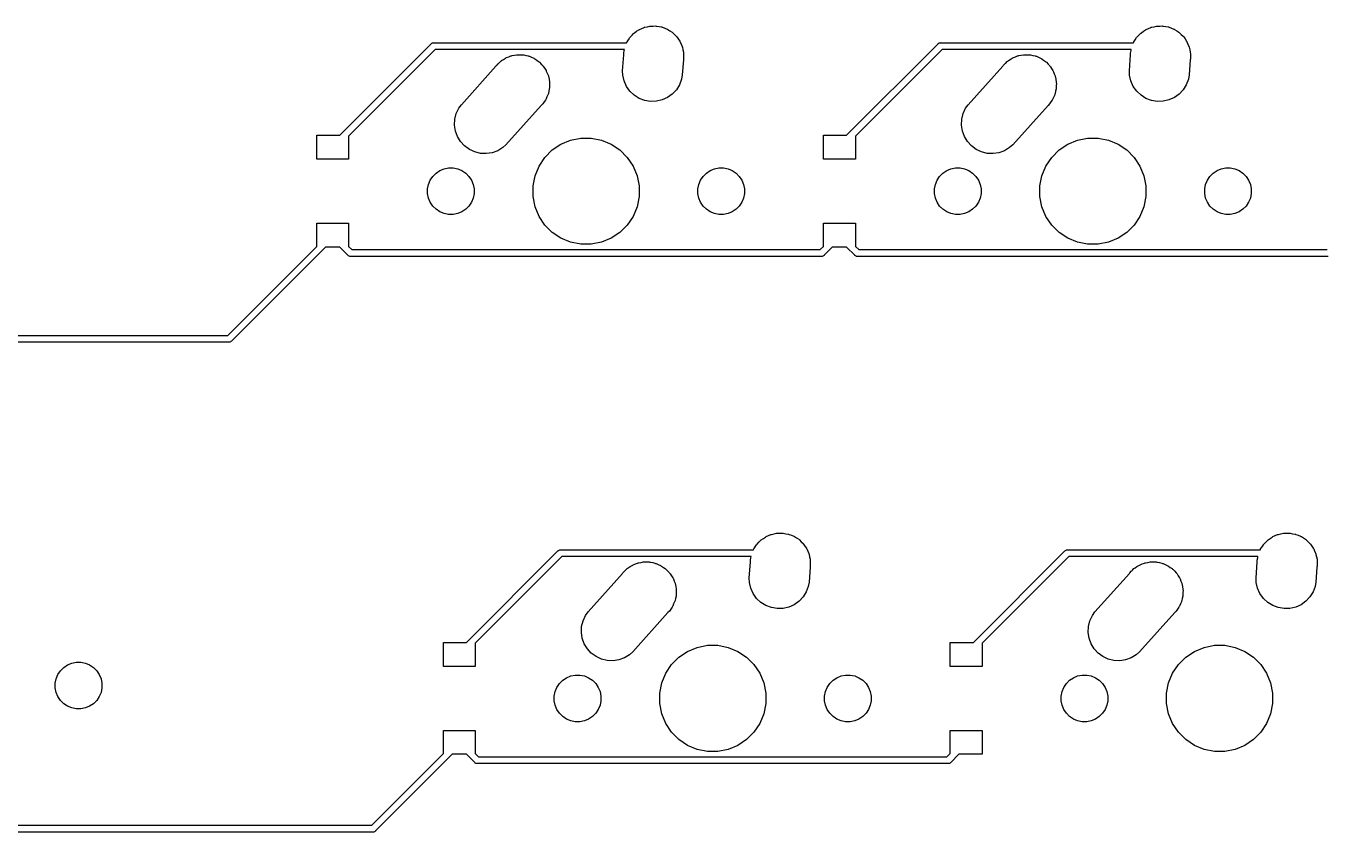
# Model space of a CAD drawing. Extents: x -662 to -203, y -195 to -58.
# Drawn here: x -298.64 to -249.93, y -131.27 to -100.99 of the extents above; entities that cross this region are included whole.
import ezdxf

# ---------------------------------------------------------------- set-up
doc = ezdxf.new("R2010")
doc.units = 0
doc.layers.add('BLACK', color=7, linetype='CONTINUOUS')

msp = doc.modelspace()

# ---------------------------------------------------------------- linework, layer by layer
at = {"layer": 'BLACK', "linetype": 'CONTINUOUS'}
for p, q in [((-275.857, -101.337), (-275.793, -101.268)), ((-275.793, -101.268), (-275.779, -101.259)), ((-275.779, -101.259), (-275.767, -101.247)), ((-275.767, -101.247), (-275.689, -101.194)), ((-275.689, -101.194), (-275.612, -101.14)), ((-275.612, -101.14), (-275.597, -101.133)), ((-275.597, -101.133), (-275.583, -101.124)), ((-275.583, -101.124), (-275.496, -101.088)), ((-275.496, -101.088), (-275.41, -101.049)), ((-275.41, -101.049), (-275.394, -101.045)), ((-275.394, -101.045), (-275.378, -101.039)), ((-275.378, -101.039), (-275.286, -101.021)), ((-275.286, -101.021), (-275.194, -100.999)), ((-275.194, -100.999), (-275.177, -100.999)), ((-275.177, -100.999), (-275.161, -100.996)), ((-275.161, -100.996), (-275.067, -100.996)), ((-275.067, -100.996), (-274.972, -100.993)), ((-274.972, -100.993), (-274.956, -100.996)), ((-274.956, -100.996), (-274.939, -100.996)), ((-274.939, -100.996), (-274.847, -101.014)), ((-274.847, -101.014), (-274.754, -101.03)), ((-274.754, -101.03), (-274.738, -101.036)), ((-274.738, -101.036), (-274.722, -101.039)), ((-274.722, -101.039), (-274.635, -101.075)), ((-274.635, -101.075), (-274.547, -101.109)), ((-274.547, -101.109), (-274.533, -101.117)), ((-274.533, -101.117), (-274.517, -101.124)), ((-274.517, -101.124), (-274.439, -101.176)), ((-274.439, -101.176), (-274.359, -101.226)), ((-274.359, -101.226), (-274.347, -101.238)), ((-274.347, -101.238), (-274.333, -101.247)), ((-274.333, -101.247), (-274.266, -101.314)), ((-274.266, -101.314), (-274.198, -101.378)), ((-256.807, -101.337), (-256.743, -101.268)), ((-256.743, -101.268), (-256.729, -101.259)), ((-256.729, -101.259), (-256.717, -101.247)), ((-256.717, -101.247), (-256.639, -101.194)), ((-256.639, -101.194), (-256.562, -101.14)), ((-256.562, -101.14), (-256.547, -101.133)), ((-256.547, -101.133), (-256.533, -101.124)), ((-256.533, -101.124), (-256.446, -101.088)), ((-256.446, -101.088), (-256.36, -101.049)), ((-256.36, -101.049), (-256.344, -101.045)), ((-256.344, -101.045), (-256.328, -101.039)), ((-256.328, -101.039), (-256.236, -101.021)), ((-256.236, -101.021), (-256.144, -100.999)), ((-256.144, -100.999), (-256.127, -100.999)), ((-256.127, -100.999), (-256.111, -100.996)), ((-256.111, -100.996), (-256.017, -100.996)), ((-256.017, -100.996), (-255.922, -100.993)), ((-255.922, -100.993), (-255.906, -100.996)), ((-255.906, -100.996), (-255.889, -100.996)), ((-255.889, -100.996), (-255.797, -101.014)), ((-255.797, -101.014), (-255.704, -101.03)), ((-255.704, -101.03), (-255.688, -101.036)), ((-255.688, -101.036), (-255.672, -101.039)), ((-255.672, -101.039), (-255.585, -101.075)), ((-255.585, -101.075), (-255.497, -101.109)), ((-255.497, -101.109), (-255.483, -101.117)), ((-255.483, -101.117), (-255.467, -101.124)), ((-255.467, -101.124), (-255.389, -101.176)), ((-255.389, -101.176), (-255.309, -101.226)), ((-255.309, -101.226), (-255.297, -101.238)), ((-255.297, -101.238), (-255.283, -101.247)), ((-255.283, -101.247), (-255.216, -101.314)), ((-255.216, -101.314), (-255.148, -101.378)), ((-286.845, -105.101), (-283.407, -101.663)), ((-283.407, -101.663), (-283.403, -101.658)), ((-283.403, -101.658), (-283.384, -101.643)), ((-283.384, -101.643), (-283.362, -101.631)), ((-283.362, -101.631), (-283.338, -101.624)), ((-283.338, -101.624), (-283.319, -101.622)), ((-283.319, -101.622), (-283.313, -101.621)), ((-283.319, -101.622), (-283.319, -101.622)), ((-283.313, -101.621), (-283.307, -101.622)), ((-283.307, -101.622), (-276.064, -101.622)), ((-276.064, -101.622), (-276.062, -101.617)), ((-276.062, -101.617), (-276.054, -101.603)), ((-276.054, -101.603), (-276.047, -101.588)), ((-276.047, -101.588), (-275.995, -101.509)), ((-275.995, -101.509), (-275.945, -101.429)), ((-275.945, -101.429), (-275.933, -101.417)), ((-275.933, -101.417), (-275.924, -101.404)), ((-275.924, -101.404), (-275.857, -101.337)), ((-274.198, -101.378), (-274.188, -101.392)), ((-274.188, -101.392), (-274.176, -101.404)), ((-274.176, -101.404), (-274.124, -101.482)), ((-274.124, -101.482), (-274.069, -101.559)), ((-274.069, -101.559), (-274.063, -101.574)), ((-274.063, -101.574), (-274.053, -101.588)), ((-274.053, -101.588), (-274.017, -101.675)), ((-274.017, -101.675), (-273.979, -101.761)), ((-273.979, -101.761), (-273.975, -101.777)), ((-273.975, -101.777), (-273.968, -101.793)), ((-273.968, -101.793), (-273.95, -101.885)), ((-267.795, -105.101), (-264.357, -101.663)), ((-264.357, -101.663), (-264.353, -101.658)), ((-264.353, -101.658), (-264.334, -101.643)), ((-264.334, -101.643), (-264.312, -101.631)), ((-264.312, -101.631), (-264.288, -101.624)), ((-264.288, -101.624), (-264.269, -101.622)), ((-264.269, -101.622), (-264.263, -101.621)), ((-264.269, -101.622), (-264.269, -101.622)), ((-264.263, -101.621), (-264.257, -101.622)), ((-264.257, -101.622), (-257.014, -101.622)), ((-257.014, -101.622), (-257.012, -101.617)), ((-257.012, -101.617), (-257.004, -101.603)), ((-257.004, -101.603), (-256.997, -101.588)), ((-256.997, -101.588), (-256.945, -101.509)), ((-256.945, -101.509), (-256.895, -101.429)), ((-256.895, -101.429), (-256.883, -101.417)), ((-256.883, -101.417), (-256.874, -101.404)), ((-256.874, -101.404), (-256.807, -101.337)), ((-255.148, -101.378), (-255.138, -101.392)), ((-255.138, -101.392), (-255.126, -101.404)), ((-255.126, -101.404), (-255.074, -101.482)), ((-255.074, -101.482), (-255.019, -101.559)), ((-255.019, -101.559), (-255.013, -101.574)), ((-255.013, -101.574), (-255.003, -101.588)), ((-255.003, -101.588), (-254.967, -101.675)), ((-254.967, -101.675), (-254.929, -101.761)), ((-254.929, -101.761), (-254.925, -101.777)), ((-254.925, -101.777), (-254.918, -101.793)), ((-254.918, -101.793), (-254.9, -101.885)), ((-283.261, -101.876), (-286.515, -105.13)), ((-276.15, -101.876), (-283.261, -101.876)), ((-280.787, -102.313), (-280.768, -102.296)), ((-280.768, -102.296), (-280.695, -102.252)), ((-280.695, -102.252), (-280.623, -102.204)), ((-280.623, -102.204), (-280.6, -102.194)), ((-280.6, -102.194), (-280.579, -102.181)), ((-280.579, -102.181), (-280.498, -102.152)), ((-280.498, -102.152), (-280.418, -102.119)), ((-280.418, -102.119), (-280.394, -102.114)), ((-280.394, -102.114), (-280.37, -102.106)), ((-280.37, -102.106), (-280.285, -102.092)), ((-280.285, -102.092), (-280.201, -102.076)), ((-280.201, -102.076), (-280.176, -102.076)), ((-280.176, -102.076), (-280.151, -102.072)), ((-280.151, -102.072), (-280.065, -102.076)), ((-280.065, -102.076), (-279.979, -102.076)), ((-279.979, -102.076), (-279.955, -102.081)), ((-279.955, -102.081), (-279.93, -102.082)), ((-279.93, -102.082), (-279.846, -102.102)), ((-279.846, -102.102), (-279.762, -102.119)), ((-279.762, -102.119), (-279.739, -102.128)), ((-279.739, -102.128), (-279.715, -102.134)), ((-279.715, -102.134), (-279.637, -102.171)), ((-279.637, -102.171), (-279.557, -102.204)), ((-279.557, -102.204), (-279.537, -102.218)), ((-279.537, -102.218), (-279.514, -102.228)), ((-279.514, -102.228), (-279.445, -102.279)), ((-279.445, -102.279), (-279.373, -102.327)), ((-276.216, -102.678), (-276.175, -102.082)), ((-276.175, -102.01), (-276.157, -101.917)), ((-276.175, -102.082), (-276.175, -102.01)), ((-276.157, -101.917), (-276.15, -101.876)), ((-273.933, -102.27), (-273.972, -102.833)), ((-273.95, -101.885), (-273.929, -101.977)), ((-273.925, -102.232), (-273.933, -102.27)), ((-273.929, -101.977), (-273.928, -101.994)), ((-273.928, -101.994), (-273.925, -102.01)), ((-273.925, -102.01), (-273.925, -102.104)), ((-273.925, -102.104), (-273.924, -102.143)), ((-273.924, -102.143), (-273.925, -102.159)), ((-273.925, -102.159), (-273.925, -102.232)), ((-264.211, -101.876), (-267.465, -105.13)), ((-257.1, -101.876), (-264.211, -101.876)), ((-261.737, -102.313), (-261.718, -102.296)), ((-261.718, -102.296), (-261.645, -102.252)), ((-261.645, -102.252), (-261.573, -102.204)), ((-261.573, -102.204), (-261.55, -102.194)), ((-261.55, -102.194), (-261.529, -102.181)), ((-261.529, -102.181), (-261.448, -102.152)), ((-261.448, -102.152), (-261.368, -102.119)), ((-261.368, -102.119), (-261.344, -102.114)), ((-261.344, -102.114), (-261.32, -102.106)), ((-261.32, -102.106), (-261.235, -102.092)), ((-261.235, -102.092), (-261.151, -102.076)), ((-261.151, -102.076), (-261.126, -102.076)), ((-261.126, -102.076), (-261.101, -102.072)), ((-261.101, -102.072), (-261.015, -102.076)), ((-261.015, -102.076), (-260.929, -102.076)), ((-260.929, -102.076), (-260.905, -102.081)), ((-260.905, -102.081), (-260.88, -102.082)), ((-260.88, -102.082), (-260.796, -102.102)), ((-260.796, -102.102), (-260.712, -102.119)), ((-260.712, -102.119), (-260.689, -102.128)), ((-260.689, -102.128), (-260.665, -102.134)), ((-260.665, -102.134), (-260.587, -102.171)), ((-260.587, -102.171), (-260.507, -102.204)), ((-260.507, -102.204), (-260.487, -102.218)), ((-260.487, -102.218), (-260.464, -102.228)), ((-260.464, -102.228), (-260.395, -102.279)), ((-260.395, -102.279), (-260.323, -102.327)), ((-257.166, -102.678), (-257.125, -102.082)), ((-257.125, -102.01), (-257.107, -101.917)), ((-257.125, -102.082), (-257.125, -102.01)), ((-257.107, -101.917), (-257.1, -101.876)), ((-254.883, -102.27), (-254.922, -102.833)), ((-254.9, -101.885), (-254.879, -101.977)), ((-254.875, -102.232), (-254.883, -102.27)), ((-254.879, -101.977), (-254.878, -101.994)), ((-254.878, -101.994), (-254.875, -102.01)), ((-254.875, -102.01), (-254.875, -102.104)), ((-254.875, -102.104), (-254.874, -102.143)), ((-254.874, -102.143), (-254.875, -102.159)), ((-254.875, -102.159), (-254.875, -102.232)), ((-282.275, -103.951), (-280.981, -102.509)), ((-280.981, -102.509), (-280.964, -102.484)), ((-280.964, -102.484), (-280.907, -102.427)), ((-280.907, -102.427), (-280.891, -102.408)), ((-280.891, -102.408), (-280.868, -102.388)), ((-280.868, -102.388), (-280.807, -102.327)), ((-280.807, -102.327), (-280.787, -102.313)), ((-279.373, -102.327), (-279.355, -102.345)), ((-279.355, -102.345), (-279.335, -102.359)), ((-279.335, -102.359), (-279.277, -102.423)), ((-279.277, -102.423), (-279.216, -102.484)), ((-279.216, -102.484), (-279.203, -102.504)), ((-279.203, -102.504), (-279.186, -102.523)), ((-279.186, -102.523), (-279.141, -102.596)), ((-279.141, -102.596), (-279.093, -102.668)), ((-279.093, -102.668), (-279.084, -102.691)), ((-279.084, -102.691), (-279.071, -102.712)), ((-279.071, -102.712), (-279.041, -102.793)), ((-279.041, -102.793), (-279.008, -102.873)), ((-276.212, -102.844), (-276.216, -102.678)), ((-263.225, -103.951), (-261.931, -102.509)), ((-261.931, -102.509), (-261.914, -102.484)), ((-261.914, -102.484), (-261.857, -102.427)), ((-261.857, -102.427), (-261.841, -102.408)), ((-261.841, -102.408), (-261.818, -102.388)), ((-261.818, -102.388), (-261.757, -102.327)), ((-261.757, -102.327), (-261.737, -102.313)), ((-260.323, -102.327), (-260.305, -102.345)), ((-260.305, -102.345), (-260.285, -102.359)), ((-260.285, -102.359), (-260.227, -102.423)), ((-260.227, -102.423), (-260.166, -102.484)), ((-260.166, -102.484), (-260.153, -102.504)), ((-260.153, -102.504), (-260.136, -102.523)), ((-260.136, -102.523), (-260.091, -102.596)), ((-260.091, -102.596), (-260.043, -102.668)), ((-260.043, -102.668), (-260.034, -102.691)), ((-260.034, -102.691), (-260.021, -102.712)), ((-260.021, -102.712), (-259.991, -102.793)), ((-259.991, -102.793), (-259.958, -102.873)), ((-257.162, -102.844), (-257.166, -102.678)), ((-279.008, -102.873), (-279.004, -102.897)), ((-279.004, -102.897), (-278.995, -102.921)), ((-278.995, -102.921), (-278.982, -103.006)), ((-278.982, -103.006), (-278.965, -103.09)), ((-278.965, -103.09), (-278.965, -103.115)), ((-278.965, -103.115), (-278.961, -103.14)), ((-278.961, -103.14), (-278.965, -103.226)), ((-278.965, -103.226), (-278.965, -103.312)), ((-276.162, -103.06), (-276.212, -102.844)), ((-276.071, -103.263), (-276.162, -103.06)), ((-275.943, -103.443), (-276.071, -103.263)), ((-274.078, -103.204), (-274.196, -103.392)), ((-273.999, -102.997), (-274.078, -103.204)), ((-273.972, -102.833), (-273.999, -102.997)), ((-259.958, -102.873), (-259.954, -102.897)), ((-259.954, -102.897), (-259.945, -102.921)), ((-259.945, -102.921), (-259.932, -103.006)), ((-259.932, -103.006), (-259.915, -103.09)), ((-259.915, -103.09), (-259.915, -103.115)), ((-259.915, -103.115), (-259.911, -103.14)), ((-259.911, -103.14), (-259.915, -103.226)), ((-259.915, -103.226), (-259.915, -103.312)), ((-257.112, -103.06), (-257.162, -102.844)), ((-257.021, -103.263), (-257.112, -103.06)), ((-256.893, -103.443), (-257.021, -103.263)), ((-255.028, -103.204), (-255.146, -103.392)), ((-254.949, -102.997), (-255.028, -103.204)), ((-254.922, -102.833), (-254.949, -102.997)), ((-279.107, -103.754), (-279.118, -103.777)), ((-279.093, -103.734), (-279.107, -103.754)), ((-279.06, -103.654), (-279.093, -103.734)), ((-279.024, -103.576), (-279.06, -103.654)), ((-279.018, -103.552), (-279.024, -103.576)), ((-279.008, -103.529), (-279.018, -103.552)), ((-278.992, -103.445), (-279.008, -103.529)), ((-278.971, -103.361), (-278.992, -103.445)), ((-278.97, -103.336), (-278.971, -103.361)), ((-278.965, -103.312), (-278.97, -103.336)), ((-275.781, -103.595), (-275.943, -103.443)), ((-275.594, -103.713), (-275.781, -103.595)), ((-275.387, -103.792), (-275.594, -103.713)), ((-274.528, -103.682), (-274.731, -103.772)), ((-274.348, -103.553), (-274.528, -103.682)), ((-274.196, -103.392), (-274.348, -103.553)), ((-260.057, -103.754), (-260.068, -103.777)), ((-260.043, -103.734), (-260.057, -103.754)), ((-260.01, -103.654), (-260.043, -103.734)), ((-259.974, -103.576), (-260.01, -103.654)), ((-259.968, -103.552), (-259.974, -103.576)), ((-259.958, -103.529), (-259.968, -103.552)), ((-259.942, -103.445), (-259.958, -103.529)), ((-259.921, -103.361), (-259.942, -103.445)), ((-259.92, -103.336), (-259.921, -103.361)), ((-259.915, -103.312), (-259.92, -103.336)), ((-256.731, -103.595), (-256.893, -103.443)), ((-256.544, -103.713), (-256.731, -103.595)), ((-256.337, -103.792), (-256.544, -103.713)), ((-255.478, -103.682), (-255.681, -103.772)), ((-255.298, -103.553), (-255.478, -103.682)), ((-255.146, -103.392), (-255.298, -103.553)), ((-282.467, -104.285), (-282.373, -104.084)), ((-282.373, -104.084), (-282.275, -103.951)), ((-279.273, -103.975), (-280.6, -105.453)), ((-279.216, -103.918), (-279.273, -103.975)), ((-279.169, -103.846), (-279.216, -103.918)), ((-279.118, -103.777), (-279.169, -103.846)), ((-275.168, -103.828), (-275.387, -103.792)), ((-274.947, -103.822), (-275.168, -103.828)), ((-274.731, -103.772), (-274.947, -103.822)), ((-263.417, -104.285), (-263.323, -104.084)), ((-263.323, -104.084), (-263.225, -103.951)), ((-260.223, -103.975), (-261.55, -105.453)), ((-260.166, -103.918), (-260.223, -103.975)), ((-260.119, -103.846), (-260.166, -103.918)), ((-260.068, -103.777), (-260.119, -103.846)), ((-256.118, -103.828), (-256.337, -103.792)), ((-255.897, -103.822), (-256.118, -103.828)), ((-255.681, -103.772), (-255.897, -103.822)), ((-282.529, -104.722), (-282.519, -104.5)), ((-282.495, -104.941), (-282.529, -104.722)), ((-282.519, -104.5), (-282.467, -104.285)), ((-263.479, -104.722), (-263.469, -104.5)), ((-263.445, -104.941), (-263.479, -104.722)), ((-263.469, -104.5), (-263.417, -104.285)), ((-287.715, -106.001), (-287.715, -105.101)), ((-287.715, -105.101), (-286.845, -105.101)), ((-286.515, -105.13), (-286.515, -106.001)), ((-282.42, -105.149), (-282.495, -104.941)), ((-282.305, -105.339), (-282.42, -105.149)), ((-278.172, -105.283), (-277.787, -105.207)), ((-277.787, -105.207), (-277.394, -105.207)), ((-277.394, -105.207), (-277.009, -105.283)), ((-268.665, -106.001), (-268.665, -105.101)), ((-268.665, -105.101), (-267.795, -105.101)), ((-267.465, -105.13), (-267.465, -106.001)), ((-263.37, -105.149), (-263.445, -104.941)), ((-263.255, -105.339), (-263.37, -105.149)), ((-259.122, -105.283), (-258.737, -105.207)), ((-258.737, -105.207), (-258.344, -105.207)), ((-258.344, -105.207), (-257.959, -105.283)), ((-282.155, -105.502), (-282.305, -105.339)), ((-281.977, -105.633), (-282.155, -105.502)), ((-281.776, -105.727), (-281.977, -105.633)), ((-280.912, -105.68), (-281.12, -105.756)), ((-280.722, -105.565), (-280.912, -105.68)), ((-280.6, -105.453), (-280.722, -105.565)), ((-279.139, -105.93), (-278.861, -105.652)), ((-278.861, -105.652), (-278.535, -105.434)), ((-278.535, -105.434), (-278.172, -105.283)), ((-277.009, -105.283), (-276.646, -105.434)), ((-276.646, -105.434), (-276.319, -105.652)), ((-276.319, -105.652), (-276.041, -105.93)), ((-263.105, -105.502), (-263.255, -105.339)), ((-262.927, -105.633), (-263.105, -105.502)), ((-262.726, -105.727), (-262.927, -105.633)), ((-261.862, -105.68), (-262.07, -105.756)), ((-261.672, -105.565), (-261.862, -105.68)), ((-261.55, -105.453), (-261.672, -105.565)), ((-260.089, -105.93), (-259.811, -105.652)), ((-259.811, -105.652), (-259.485, -105.434)), ((-259.485, -105.434), (-259.122, -105.283)), ((-257.959, -105.283), (-257.596, -105.434)), ((-257.596, -105.434), (-257.269, -105.652)), ((-257.269, -105.652), (-256.991, -105.93)), ((-286.515, -106.001), (-287.715, -106.001)), ((-281.561, -105.78), (-281.776, -105.727)), ((-281.339, -105.789), (-281.561, -105.78)), ((-281.12, -105.756), (-281.339, -105.789)), ((-279.357, -106.256), (-279.139, -105.93)), ((-276.041, -105.93), (-275.823, -106.256)), ((-267.465, -106.001), (-268.665, -106.001)), ((-262.511, -105.78), (-262.726, -105.727)), ((-262.289, -105.789), (-262.511, -105.78)), ((-262.07, -105.756), (-262.289, -105.789)), ((-260.307, -106.256), (-260.089, -105.93)), ((-256.991, -105.93), (-256.773, -106.256)), ((-283.446, -106.786), (-283.35, -106.643)), ((-283.35, -106.643), (-283.228, -106.521)), ((-283.228, -106.521), (-283.085, -106.425)), ((-283.085, -106.425), (-282.925, -106.359)), ((-282.925, -106.359), (-282.756, -106.326)), ((-282.756, -106.326), (-282.584, -106.326)), ((-282.584, -106.326), (-282.415, -106.359)), ((-282.415, -106.359), (-282.256, -106.425)), ((-282.256, -106.425), (-282.112, -106.521)), ((-282.112, -106.521), (-281.991, -106.643)), ((-281.991, -106.643), (-281.895, -106.786)), ((-279.584, -107.004), (-279.508, -106.619)), ((-279.508, -106.619), (-279.357, -106.256)), ((-275.823, -106.256), (-275.673, -106.619)), ((-275.673, -106.619), (-275.596, -107.004)), ((-273.286, -106.786), (-273.19, -106.643)), ((-273.19, -106.643), (-273.068, -106.521)), ((-273.068, -106.521), (-272.925, -106.425)), ((-272.925, -106.425), (-272.765, -106.359)), ((-272.765, -106.359), (-272.596, -106.326)), ((-272.596, -106.326), (-272.424, -106.326)), ((-272.424, -106.326), (-272.255, -106.359)), ((-272.255, -106.359), (-272.096, -106.425)), ((-272.096, -106.425), (-271.952, -106.521)), ((-271.952, -106.521), (-271.831, -106.643)), ((-271.831, -106.643), (-271.735, -106.786)), ((-264.396, -106.786), (-264.3, -106.643)), ((-264.3, -106.643), (-264.178, -106.521)), ((-264.178, -106.521), (-264.035, -106.425)), ((-264.035, -106.425), (-263.875, -106.359)), ((-263.875, -106.359), (-263.706, -106.326)), ((-263.706, -106.326), (-263.534, -106.326)), ((-263.534, -106.326), (-263.365, -106.359)), ((-263.365, -106.359), (-263.206, -106.425)), ((-263.206, -106.425), (-263.062, -106.521)), ((-263.062, -106.521), (-262.941, -106.643)), ((-262.941, -106.643), (-262.845, -106.786)), ((-260.534, -107.004), (-260.458, -106.619)), ((-260.458, -106.619), (-260.307, -106.256)), ((-256.773, -106.256), (-256.623, -106.619)), ((-256.623, -106.619), (-256.546, -107.004)), ((-254.236, -106.786), (-254.14, -106.643)), ((-254.14, -106.643), (-254.018, -106.521)), ((-254.018, -106.521), (-253.875, -106.425)), ((-253.875, -106.425), (-253.715, -106.359)), ((-253.715, -106.359), (-253.546, -106.326)), ((-253.546, -106.326), (-253.374, -106.326)), ((-253.374, -106.326), (-253.205, -106.359)), ((-253.205, -106.359), (-253.046, -106.425)), ((-253.046, -106.425), (-252.902, -106.521)), ((-252.902, -106.521), (-252.781, -106.643)), ((-252.781, -106.643), (-252.685, -106.786)), ((-283.545, -107.115), (-283.512, -106.945)), ((-283.545, -107.287), (-283.545, -107.115)), ((-283.512, -106.945), (-283.446, -106.786)), ((-281.895, -106.786), (-281.829, -106.945)), ((-281.829, -106.945), (-281.795, -107.115)), ((-281.795, -107.115), (-281.795, -107.287)), ((-279.584, -107.397), (-279.584, -107.004)), ((-275.596, -107.004), (-275.596, -107.397)), ((-273.385, -107.115), (-273.352, -106.945)), ((-273.385, -107.287), (-273.385, -107.115)), ((-273.352, -106.945), (-273.286, -106.786)), ((-271.735, -106.786), (-271.669, -106.945)), ((-271.669, -106.945), (-271.635, -107.115)), ((-271.635, -107.115), (-271.635, -107.287)), ((-264.495, -107.115), (-264.462, -106.945)), ((-264.495, -107.287), (-264.495, -107.115)), ((-264.462, -106.945), (-264.396, -106.786)), ((-262.845, -106.786), (-262.779, -106.945)), ((-262.779, -106.945), (-262.745, -107.115)), ((-262.745, -107.115), (-262.745, -107.287)), ((-260.534, -107.397), (-260.534, -107.004)), ((-256.546, -107.004), (-256.546, -107.397)), ((-254.335, -107.115), (-254.302, -106.945)), ((-254.335, -107.287), (-254.335, -107.115)), ((-254.302, -106.945), (-254.236, -106.786)), ((-252.685, -106.786), (-252.619, -106.945)), ((-252.619, -106.945), (-252.585, -107.115)), ((-252.585, -107.115), (-252.585, -107.287)), ((-283.512, -107.456), (-283.545, -107.287)), ((-283.446, -107.615), (-283.512, -107.456)), ((-283.35, -107.758), (-283.446, -107.615)), ((-281.895, -107.615), (-281.991, -107.758)), ((-281.829, -107.456), (-281.895, -107.615)), ((-281.795, -107.287), (-281.829, -107.456)), ((-279.508, -107.782), (-279.584, -107.397)), ((-275.596, -107.397), (-275.673, -107.782)), ((-273.352, -107.456), (-273.385, -107.287)), ((-273.286, -107.615), (-273.352, -107.456)), ((-273.19, -107.758), (-273.286, -107.615)), ((-271.735, -107.615), (-271.831, -107.758)), ((-271.669, -107.456), (-271.735, -107.615)), ((-271.635, -107.287), (-271.669, -107.456)), ((-264.462, -107.456), (-264.495, -107.287)), ((-264.396, -107.615), (-264.462, -107.456)), ((-264.3, -107.758), (-264.396, -107.615)), ((-262.845, -107.615), (-262.941, -107.758)), ((-262.779, -107.456), (-262.845, -107.615)), ((-262.745, -107.287), (-262.779, -107.456)), ((-260.458, -107.782), (-260.534, -107.397)), ((-256.546, -107.397), (-256.623, -107.782)), ((-254.302, -107.456), (-254.335, -107.287)), ((-254.236, -107.615), (-254.302, -107.456)), ((-254.14, -107.758), (-254.236, -107.615)), ((-252.685, -107.615), (-252.781, -107.758)), ((-252.619, -107.456), (-252.685, -107.615)), ((-252.585, -107.287), (-252.619, -107.456)), ((-283.228, -107.88), (-283.35, -107.758)), ((-283.085, -107.976), (-283.228, -107.88)), ((-282.925, -108.042), (-283.085, -107.976)), ((-282.756, -108.076), (-282.925, -108.042)), ((-282.584, -108.076), (-282.756, -108.076)), ((-282.415, -108.042), (-282.584, -108.076)), ((-282.256, -107.976), (-282.415, -108.042)), ((-282.112, -107.88), (-282.256, -107.976)), ((-281.991, -107.758), (-282.112, -107.88)), ((-279.357, -108.145), (-279.508, -107.782)), ((-279.139, -108.472), (-279.357, -108.145)), ((-275.823, -108.145), (-276.041, -108.472)), ((-275.673, -107.782), (-275.823, -108.145)), ((-273.068, -107.88), (-273.19, -107.758)), ((-272.925, -107.976), (-273.068, -107.88)), ((-272.765, -108.042), (-272.925, -107.976)), ((-272.596, -108.076), (-272.765, -108.042)), ((-272.424, -108.076), (-272.596, -108.076)), ((-272.255, -108.042), (-272.424, -108.076)), ((-272.096, -107.976), (-272.255, -108.042)), ((-271.952, -107.88), (-272.096, -107.976)), ((-271.831, -107.758), (-271.952, -107.88)), ((-264.178, -107.88), (-264.3, -107.758)), ((-264.035, -107.976), (-264.178, -107.88)), ((-263.875, -108.042), (-264.035, -107.976)), ((-263.706, -108.076), (-263.875, -108.042)), ((-263.534, -108.076), (-263.706, -108.076)), ((-263.365, -108.042), (-263.534, -108.076)), ((-263.206, -107.976), (-263.365, -108.042)), ((-263.062, -107.88), (-263.206, -107.976)), ((-262.941, -107.758), (-263.062, -107.88)), ((-260.307, -108.145), (-260.458, -107.782)), ((-260.089, -108.472), (-260.307, -108.145)), ((-256.773, -108.145), (-256.991, -108.472)), ((-256.623, -107.782), (-256.773, -108.145)), ((-254.018, -107.88), (-254.14, -107.758)), ((-253.875, -107.976), (-254.018, -107.88)), ((-253.715, -108.042), (-253.875, -107.976)), ((-253.546, -108.076), (-253.715, -108.042)), ((-253.374, -108.076), (-253.546, -108.076)), ((-253.205, -108.042), (-253.374, -108.076)), ((-253.046, -107.976), (-253.205, -108.042)), ((-252.902, -107.88), (-253.046, -107.976)), ((-252.781, -107.758), (-252.902, -107.88)), ((-287.715, -109.271), (-287.715, -108.401)), ((-287.715, -108.401), (-286.515, -108.401)), ((-286.515, -108.401), (-286.515, -109.271)), ((-278.861, -108.749), (-279.139, -108.472)), ((-276.041, -108.472), (-276.319, -108.749)), ((-268.665, -109.271), (-268.665, -108.401)), ((-268.665, -108.401), (-267.465, -108.401)), ((-267.465, -108.401), (-267.465, -109.271)), ((-259.811, -108.749), (-260.089, -108.472)), ((-256.991, -108.472), (-257.269, -108.749)), ((-278.535, -108.968), (-278.861, -108.749)), ((-278.172, -109.118), (-278.535, -108.968)), ((-277.787, -109.195), (-278.172, -109.118)), ((-277.009, -109.118), (-277.394, -109.195)), ((-276.646, -108.968), (-277.009, -109.118)), ((-276.319, -108.749), (-276.646, -108.968)), ((-259.485, -108.968), (-259.811, -108.749)), ((-259.122, -109.118), (-259.485, -108.968)), ((-258.737, -109.195), (-259.122, -109.118)), ((-257.959, -109.118), (-258.344, -109.195)), ((-257.596, -108.968), (-257.959, -109.118)), ((-257.269, -108.749), (-257.596, -108.968)), ((-291.06, -112.616), (-287.715, -109.271)), ((-287.386, -109.301), (-290.913, -112.828)), ((-286.845, -109.301), (-287.386, -109.301)), ((-286.539, -109.607), (-286.845, -109.301)), ((-286.535, -109.612), (-286.539, -109.607)), ((-286.515, -109.628), (-286.535, -109.612)), ((-286.515, -109.271), (-286.392, -109.395)), ((-286.392, -109.395), (-268.789, -109.395)), ((-277.394, -109.195), (-277.787, -109.195)), ((-268.789, -109.395), (-268.665, -109.271)), ((-268.646, -109.612), (-268.665, -109.628)), ((-268.642, -109.607), (-268.646, -109.612)), ((-268.336, -109.301), (-268.642, -109.607)), ((-267.795, -109.301), (-268.336, -109.301)), ((-267.489, -109.607), (-267.795, -109.301)), ((-267.485, -109.612), (-267.489, -109.607)), ((-267.465, -109.628), (-267.485, -109.612)), ((-267.465, -109.271), (-267.342, -109.395)), ((-267.342, -109.395), (-249.739, -109.395)), ((-258.344, -109.195), (-258.737, -109.195)), ((-286.493, -109.64), (-286.515, -109.628)), ((-286.469, -109.647), (-286.493, -109.64)), ((-286.451, -109.649), (-286.469, -109.647)), ((-286.444, -109.649), (-286.451, -109.649)), ((-286.451, -109.649), (-286.451, -109.649)), ((-286.438, -109.649), (-286.444, -109.649)), ((-268.742, -109.649), (-286.438, -109.649)), ((-268.736, -109.649), (-268.742, -109.649)), ((-268.73, -109.649), (-268.736, -109.649)), ((-268.711, -109.647), (-268.73, -109.649)), ((-268.687, -109.64), (-268.711, -109.647)), ((-268.665, -109.628), (-268.687, -109.64)), ((-267.443, -109.64), (-267.465, -109.628)), ((-267.419, -109.647), (-267.443, -109.64)), ((-267.401, -109.649), (-267.419, -109.647)), ((-267.394, -109.649), (-267.401, -109.649)), ((-267.401, -109.649), (-267.401, -109.649)), ((-267.388, -109.649), (-267.394, -109.649)), ((-249.692, -109.649), (-267.388, -109.649)), ((-314.688, -112.616), (-291.06, -112.616)), ((-291.014, -112.87), (-314.619, -112.87)), ((-291.007, -112.87), (-291.014, -112.87)), ((-291.001, -112.87), (-291.007, -112.87)), ((-290.983, -112.868), (-291.001, -112.87)), ((-290.959, -112.861), (-290.983, -112.868)), ((-290.936, -112.849), (-290.959, -112.861)), ((-290.917, -112.833), (-290.936, -112.849)), ((-290.913, -112.828), (-290.917, -112.833)), ((-271.095, -120.387), (-271.03, -120.318)), ((-271.03, -120.318), (-271.017, -120.309)), ((-271.017, -120.309), (-271.005, -120.297)), ((-271.005, -120.297), (-270.926, -120.244)), ((-270.926, -120.244), (-270.85, -120.19)), ((-270.85, -120.19), (-270.834, -120.183)), ((-270.834, -120.183), (-270.821, -120.174)), ((-270.821, -120.174), (-270.733, -120.138)), ((-270.733, -120.138), (-270.647, -120.099)), ((-270.647, -120.099), (-270.631, -120.095)), ((-270.631, -120.095), (-270.616, -120.089)), ((-270.616, -120.089), (-270.523, -120.071)), ((-270.523, -120.071), (-270.431, -120.049)), ((-270.431, -120.049), (-270.415, -120.049)), ((-270.415, -120.049), (-270.399, -120.046)), ((-270.399, -120.046), (-270.304, -120.046)), ((-270.304, -120.046), (-270.21, -120.043)), ((-270.21, -120.043), (-270.194, -120.046)), ((-270.194, -120.046), (-270.177, -120.046)), ((-270.177, -120.046), (-270.084, -120.064)), ((-270.084, -120.064), (-269.991, -120.08)), ((-269.991, -120.08), (-269.976, -120.086)), ((-269.976, -120.086), (-269.96, -120.089)), ((-269.96, -120.089), (-269.872, -120.125)), ((-269.872, -120.125), (-269.784, -120.159)), ((-269.784, -120.159), (-269.77, -120.167)), ((-269.77, -120.167), (-269.755, -120.174)), ((-269.755, -120.174), (-269.676, -120.226)), ((-269.676, -120.226), (-269.597, -120.276)), ((-269.597, -120.276), (-269.584, -120.288)), ((-269.584, -120.288), (-269.571, -120.297)), ((-269.571, -120.297), (-269.504, -120.364)), ((-252.045, -120.387), (-251.98, -120.318)), ((-251.98, -120.318), (-251.967, -120.309)), ((-251.967, -120.309), (-251.955, -120.297)), ((-251.955, -120.297), (-251.876, -120.244)), ((-251.876, -120.244), (-251.8, -120.19)), ((-251.8, -120.19), (-251.784, -120.183)), ((-251.784, -120.183), (-251.771, -120.174)), ((-251.771, -120.174), (-251.683, -120.138)), ((-251.683, -120.138), (-251.597, -120.099)), ((-251.597, -120.099), (-251.581, -120.095)), ((-251.581, -120.095), (-251.566, -120.089)), ((-251.566, -120.089), (-251.473, -120.071)), ((-251.473, -120.071), (-251.381, -120.049)), ((-251.381, -120.049), (-251.365, -120.049)), ((-251.365, -120.049), (-251.349, -120.046)), ((-251.349, -120.046), (-251.254, -120.046)), ((-251.254, -120.046), (-251.16, -120.043)), ((-251.16, -120.043), (-251.144, -120.046)), ((-251.144, -120.046), (-251.127, -120.046)), ((-251.127, -120.046), (-251.034, -120.064)), ((-251.034, -120.064), (-250.941, -120.08)), ((-250.941, -120.08), (-250.926, -120.086)), ((-250.926, -120.086), (-250.91, -120.089)), ((-250.91, -120.089), (-250.822, -120.125)), ((-250.822, -120.125), (-250.734, -120.159)), ((-250.734, -120.159), (-250.72, -120.167)), ((-250.72, -120.167), (-250.705, -120.174)), ((-250.705, -120.174), (-250.626, -120.226)), ((-250.626, -120.226), (-250.547, -120.276)), ((-250.547, -120.276), (-250.534, -120.288)), ((-250.534, -120.288), (-250.521, -120.297)), ((-250.521, -120.297), (-250.454, -120.364)), ((-282.082, -124.151), (-278.645, -120.713)), ((-278.645, -120.713), (-278.641, -120.708)), ((-278.641, -120.708), (-278.622, -120.693)), ((-278.622, -120.693), (-278.6, -120.681)), ((-278.6, -120.681), (-278.576, -120.674)), ((-278.576, -120.674), (-278.557, -120.672)), ((-278.557, -120.672), (-278.551, -120.671)), ((-278.557, -120.672), (-278.557, -120.672)), ((-278.551, -120.671), (-278.545, -120.672)), ((-278.545, -120.672), (-271.302, -120.672)), ((-271.302, -120.672), (-271.3, -120.667)), ((-271.3, -120.667), (-271.291, -120.653)), ((-271.291, -120.653), (-271.285, -120.638)), ((-271.285, -120.638), (-271.232, -120.559)), ((-271.232, -120.559), (-271.182, -120.479)), ((-271.182, -120.479), (-271.171, -120.467)), ((-271.171, -120.467), (-271.162, -120.454)), ((-271.162, -120.454), (-271.095, -120.387)), ((-269.504, -120.364), (-269.435, -120.428)), ((-269.435, -120.428), (-269.426, -120.442)), ((-269.426, -120.442), (-269.414, -120.454)), ((-269.414, -120.454), (-269.362, -120.532)), ((-269.362, -120.532), (-269.307, -120.609)), ((-269.307, -120.609), (-269.3, -120.624)), ((-269.3, -120.624), (-269.291, -120.638)), ((-269.291, -120.638), (-269.255, -120.725)), ((-269.255, -120.725), (-269.216, -120.811)), ((-269.216, -120.811), (-269.212, -120.827)), ((-263.032, -124.151), (-259.595, -120.713)), ((-259.595, -120.713), (-259.591, -120.708)), ((-259.591, -120.708), (-259.572, -120.693)), ((-259.572, -120.693), (-259.55, -120.681)), ((-259.55, -120.681), (-259.526, -120.674)), ((-259.526, -120.674), (-259.507, -120.672)), ((-259.507, -120.672), (-259.501, -120.671)), ((-259.507, -120.672), (-259.507, -120.672)), ((-259.501, -120.671), (-259.495, -120.672)), ((-259.495, -120.672), (-252.252, -120.672)), ((-252.252, -120.672), (-252.25, -120.667)), ((-252.25, -120.667), (-252.241, -120.653)), ((-252.241, -120.653), (-252.235, -120.638)), ((-252.235, -120.638), (-252.182, -120.559)), ((-252.182, -120.559), (-252.132, -120.479)), ((-252.132, -120.479), (-252.121, -120.467)), ((-252.121, -120.467), (-252.112, -120.454)), ((-252.112, -120.454), (-252.045, -120.387)), ((-250.454, -120.364), (-250.385, -120.428)), ((-250.385, -120.428), (-250.376, -120.442)), ((-250.376, -120.442), (-250.364, -120.454)), ((-250.364, -120.454), (-250.312, -120.532)), ((-250.312, -120.532), (-250.257, -120.609)), ((-250.257, -120.609), (-250.25, -120.624)), ((-250.25, -120.624), (-250.241, -120.638)), ((-250.241, -120.638), (-250.205, -120.725)), ((-250.205, -120.725), (-250.166, -120.811)), ((-250.166, -120.811), (-250.162, -120.827)), ((-278.498, -120.926), (-281.753, -124.18)), ((-271.387, -120.926), (-278.498, -120.926)), ((-276.006, -121.346), (-275.932, -121.302)), ((-275.932, -121.302), (-275.861, -121.254)), ((-275.861, -121.254), (-275.838, -121.244)), ((-275.838, -121.244), (-275.816, -121.231)), ((-275.816, -121.231), (-275.735, -121.202)), ((-275.735, -121.202), (-275.656, -121.169)), ((-275.656, -121.169), (-275.631, -121.164)), ((-275.631, -121.164), (-275.608, -121.156)), ((-275.608, -121.156), (-275.523, -121.142)), ((-275.523, -121.142), (-275.439, -121.126)), ((-275.439, -121.126), (-275.414, -121.126)), ((-275.414, -121.126), (-275.389, -121.122)), ((-275.389, -121.122), (-275.303, -121.126)), ((-275.303, -121.126), (-275.217, -121.126)), ((-275.217, -121.126), (-275.192, -121.131)), ((-275.192, -121.131), (-275.167, -121.132)), ((-275.167, -121.132), (-275.084, -121.152)), ((-275.084, -121.152), (-275, -121.169)), ((-275, -121.169), (-274.977, -121.178)), ((-274.977, -121.178), (-274.952, -121.184)), ((-274.952, -121.184), (-274.874, -121.221)), ((-274.874, -121.221), (-274.795, -121.254)), ((-274.795, -121.254), (-274.774, -121.268)), ((-274.774, -121.268), (-274.751, -121.278)), ((-274.751, -121.278), (-274.682, -121.329)), ((-271.454, -121.728), (-271.413, -121.132)), ((-271.413, -121.06), (-271.394, -120.967)), ((-271.413, -121.132), (-271.413, -121.06)), ((-271.394, -120.967), (-271.387, -120.926)), ((-269.212, -120.827), (-269.206, -120.843)), ((-269.206, -120.843), (-269.188, -120.935)), ((-269.188, -120.935), (-269.166, -121.027)), ((-269.163, -121.282), (-269.17, -121.32)), ((-269.166, -121.027), (-269.166, -121.044)), ((-269.166, -121.044), (-269.163, -121.06)), ((-269.163, -121.06), (-269.163, -121.154)), ((-269.163, -121.154), (-269.162, -121.193)), ((-269.162, -121.193), (-269.163, -121.209)), ((-269.163, -121.209), (-269.163, -121.282)), ((-259.448, -120.926), (-262.703, -124.18)), ((-252.337, -120.926), (-259.448, -120.926)), ((-256.956, -121.346), (-256.882, -121.302)), ((-256.882, -121.302), (-256.811, -121.254)), ((-256.811, -121.254), (-256.788, -121.244)), ((-256.788, -121.244), (-256.766, -121.231)), ((-256.766, -121.231), (-256.685, -121.202)), ((-256.685, -121.202), (-256.606, -121.169)), ((-256.606, -121.169), (-256.581, -121.164)), ((-256.581, -121.164), (-256.558, -121.156)), ((-256.558, -121.156), (-256.473, -121.142)), ((-256.473, -121.142), (-256.389, -121.126)), ((-256.389, -121.126), (-256.364, -121.126)), ((-256.364, -121.126), (-256.339, -121.122)), ((-256.339, -121.122), (-256.253, -121.126)), ((-256.253, -121.126), (-256.167, -121.126)), ((-256.167, -121.126), (-256.142, -121.131)), ((-256.142, -121.131), (-256.117, -121.132)), ((-256.117, -121.132), (-256.034, -121.152)), ((-256.034, -121.152), (-255.95, -121.169)), ((-255.95, -121.169), (-255.927, -121.178)), ((-255.927, -121.178), (-255.902, -121.184)), ((-255.902, -121.184), (-255.824, -121.221)), ((-255.824, -121.221), (-255.745, -121.254)), ((-255.745, -121.254), (-255.724, -121.268)), ((-255.724, -121.268), (-255.701, -121.278)), ((-255.701, -121.278), (-255.632, -121.329)), ((-252.404, -121.728), (-252.363, -121.132)), ((-252.363, -121.06), (-252.344, -120.967)), ((-252.363, -121.132), (-252.363, -121.06)), ((-252.344, -120.967), (-252.337, -120.926)), ((-250.162, -120.827), (-250.156, -120.843)), ((-250.156, -120.843), (-250.138, -120.935)), ((-250.138, -120.935), (-250.116, -121.027)), ((-250.113, -121.282), (-250.12, -121.32)), ((-250.116, -121.027), (-250.116, -121.044)), ((-250.116, -121.044), (-250.113, -121.06)), ((-250.113, -121.06), (-250.113, -121.154)), ((-250.113, -121.154), (-250.112, -121.193)), ((-250.112, -121.193), (-250.113, -121.209)), ((-250.113, -121.209), (-250.113, -121.282)), ((-277.512, -123.001), (-276.219, -121.559)), ((-276.219, -121.559), (-276.202, -121.534)), ((-276.202, -121.534), (-276.145, -121.477)), ((-276.145, -121.477), (-276.128, -121.458)), ((-276.128, -121.458), (-276.106, -121.438)), ((-276.106, -121.438), (-276.045, -121.377)), ((-276.045, -121.377), (-276.024, -121.363)), ((-276.024, -121.363), (-276.006, -121.346)), ((-274.682, -121.329), (-274.611, -121.377)), ((-274.611, -121.377), (-274.593, -121.395)), ((-274.593, -121.395), (-274.573, -121.409)), ((-274.573, -121.409), (-274.515, -121.473)), ((-274.515, -121.473), (-274.454, -121.534)), ((-274.454, -121.534), (-274.44, -121.554)), ((-274.44, -121.554), (-274.423, -121.573)), ((-274.423, -121.573), (-274.379, -121.646)), ((-274.379, -121.646), (-274.331, -121.718)), ((-274.331, -121.718), (-274.321, -121.741)), ((-274.321, -121.741), (-274.308, -121.762)), ((-274.308, -121.762), (-274.279, -121.843)), ((-271.449, -121.894), (-271.454, -121.728)), ((-269.17, -121.32), (-269.209, -121.883)), ((-258.462, -123.001), (-257.169, -121.559)), ((-257.169, -121.559), (-257.152, -121.534)), ((-257.152, -121.534), (-257.095, -121.477)), ((-257.095, -121.477), (-257.078, -121.458)), ((-257.078, -121.458), (-257.056, -121.438)), ((-257.056, -121.438), (-256.995, -121.377)), ((-256.995, -121.377), (-256.974, -121.363)), ((-256.974, -121.363), (-256.956, -121.346)), ((-255.632, -121.329), (-255.561, -121.377)), ((-255.561, -121.377), (-255.543, -121.395)), ((-255.543, -121.395), (-255.523, -121.409)), ((-255.523, -121.409), (-255.465, -121.473)), ((-255.465, -121.473), (-255.404, -121.534)), ((-255.404, -121.534), (-255.39, -121.554)), ((-255.39, -121.554), (-255.373, -121.573)), ((-255.373, -121.573), (-255.329, -121.646)), ((-255.329, -121.646), (-255.281, -121.718)), ((-255.281, -121.718), (-255.271, -121.741)), ((-255.271, -121.741), (-255.258, -121.762)), ((-255.258, -121.762), (-255.229, -121.843)), ((-252.399, -121.894), (-252.404, -121.728)), ((-250.12, -121.32), (-250.159, -121.883)), ((-274.279, -121.843), (-274.246, -121.923)), ((-274.246, -121.923), (-274.241, -121.947)), ((-274.241, -121.947), (-274.233, -121.971)), ((-274.233, -121.971), (-274.22, -122.056)), ((-274.22, -122.056), (-274.203, -122.14)), ((-274.203, -122.14), (-274.203, -122.165)), ((-274.203, -122.165), (-274.199, -122.19)), ((-274.199, -122.19), (-274.203, -122.276)), ((-274.203, -122.276), (-274.203, -122.362)), ((-271.399, -122.11), (-271.449, -121.894)), ((-271.309, -122.313), (-271.399, -122.11)), ((-269.316, -122.254), (-269.433, -122.442)), ((-269.237, -122.047), (-269.316, -122.254)), ((-269.209, -121.883), (-269.237, -122.047)), ((-255.229, -121.843), (-255.196, -121.923)), ((-255.196, -121.923), (-255.191, -121.947)), ((-255.191, -121.947), (-255.183, -121.971)), ((-255.183, -121.971), (-255.17, -122.056)), ((-255.17, -122.056), (-255.153, -122.14)), ((-255.153, -122.14), (-255.153, -122.165)), ((-255.153, -122.165), (-255.149, -122.19)), ((-255.149, -122.19), (-255.153, -122.276)), ((-255.153, -122.276), (-255.153, -122.362)), ((-252.349, -122.11), (-252.399, -121.894)), ((-252.259, -122.313), (-252.349, -122.11)), ((-250.266, -122.254), (-250.383, -122.442)), ((-250.187, -122.047), (-250.266, -122.254)), ((-250.159, -121.883), (-250.187, -122.047)), ((-274.298, -122.704), (-274.331, -122.784)), ((-274.261, -122.626), (-274.298, -122.704)), ((-274.256, -122.602), (-274.261, -122.626)), ((-274.246, -122.579), (-274.256, -122.602)), ((-274.229, -122.495), (-274.246, -122.579)), ((-274.209, -122.411), (-274.229, -122.495)), ((-274.208, -122.386), (-274.209, -122.411)), ((-274.203, -122.362), (-274.208, -122.386)), ((-271.18, -122.493), (-271.309, -122.313)), ((-271.019, -122.645), (-271.18, -122.493)), ((-270.831, -122.763), (-271.019, -122.645)), ((-270.624, -122.842), (-270.831, -122.763)), ((-269.766, -122.732), (-269.968, -122.822)), ((-269.585, -122.603), (-269.766, -122.732)), ((-269.433, -122.442), (-269.585, -122.603)), ((-255.248, -122.704), (-255.281, -122.784)), ((-255.211, -122.626), (-255.248, -122.704)), ((-255.206, -122.602), (-255.211, -122.626)), ((-255.196, -122.579), (-255.206, -122.602)), ((-255.179, -122.495), (-255.196, -122.579)), ((-255.159, -122.411), (-255.179, -122.495)), ((-255.158, -122.386), (-255.159, -122.411)), ((-255.153, -122.362), (-255.158, -122.386)), ((-252.13, -122.493), (-252.259, -122.313)), ((-251.969, -122.645), (-252.13, -122.493)), ((-251.781, -122.763), (-251.969, -122.645)), ((-251.574, -122.842), (-251.781, -122.763)), ((-250.716, -122.732), (-250.918, -122.822)), ((-250.535, -122.603), (-250.716, -122.732)), ((-250.383, -122.442), (-250.535, -122.603)), ((-277.704, -123.335), (-277.61, -123.134)), ((-277.61, -123.134), (-277.512, -123.001)), ((-274.511, -123.025), (-275.837, -124.503)), ((-274.454, -122.968), (-274.511, -123.025)), ((-274.406, -122.896), (-274.454, -122.968)), ((-274.355, -122.827), (-274.406, -122.896)), ((-274.345, -122.804), (-274.355, -122.827)), ((-274.331, -122.784), (-274.345, -122.804)), ((-270.406, -122.878), (-270.624, -122.842)), ((-270.184, -122.872), (-270.406, -122.878)), ((-269.968, -122.822), (-270.184, -122.872)), ((-258.654, -123.335), (-258.56, -123.134)), ((-258.56, -123.134), (-258.462, -123.001)), ((-255.461, -123.025), (-256.787, -124.503)), ((-255.404, -122.968), (-255.461, -123.025)), ((-255.356, -122.896), (-255.404, -122.968)), ((-255.305, -122.827), (-255.356, -122.896)), ((-255.295, -122.804), (-255.305, -122.827)), ((-255.281, -122.784), (-255.295, -122.804)), ((-251.356, -122.878), (-251.574, -122.842)), ((-251.134, -122.872), (-251.356, -122.878)), ((-250.918, -122.822), (-251.134, -122.872)), ((-277.767, -123.772), (-277.757, -123.55)), ((-277.757, -123.55), (-277.704, -123.335)), ((-258.717, -123.772), (-258.707, -123.55)), ((-258.707, -123.55), (-258.654, -123.335)), ((-282.953, -125.051), (-282.953, -124.151)), ((-282.953, -124.151), (-282.082, -124.151)), ((-281.753, -124.18), (-281.753, -125.051)), ((-277.733, -123.991), (-277.767, -123.772)), ((-277.657, -124.199), (-277.733, -123.991)), ((-277.542, -124.389), (-277.657, -124.199)), ((-263.903, -125.051), (-263.903, -124.151)), ((-263.903, -124.151), (-263.032, -124.151)), ((-262.703, -124.18), (-262.703, -125.051)), ((-258.683, -123.991), (-258.717, -123.772)), ((-258.607, -124.199), (-258.683, -123.991)), ((-258.492, -124.389), (-258.607, -124.199)), ((-277.393, -124.552), (-277.542, -124.389)), ((-277.214, -124.683), (-277.393, -124.552)), ((-277.013, -124.777), (-277.214, -124.683)), ((-275.96, -124.615), (-276.149, -124.73)), ((-275.837, -124.503), (-275.96, -124.615)), ((-274.377, -124.98), (-274.099, -124.702)), ((-274.099, -124.702), (-273.772, -124.484)), ((-273.772, -124.484), (-273.409, -124.333)), ((-273.409, -124.333), (-273.024, -124.257)), ((-273.024, -124.257), (-272.631, -124.257)), ((-272.631, -124.257), (-272.246, -124.333)), ((-272.246, -124.333), (-271.883, -124.484)), ((-271.883, -124.484), (-271.557, -124.702)), ((-271.557, -124.702), (-271.279, -124.98)), ((-258.343, -124.552), (-258.492, -124.389)), ((-258.164, -124.683), (-258.343, -124.552)), ((-257.963, -124.777), (-258.164, -124.683)), ((-256.91, -124.615), (-257.099, -124.73)), ((-256.787, -124.503), (-256.91, -124.615)), ((-255.327, -124.98), (-255.049, -124.702)), ((-255.049, -124.702), (-254.722, -124.484)), ((-254.722, -124.484), (-254.359, -124.333)), ((-254.359, -124.333), (-253.974, -124.257)), ((-253.974, -124.257), (-253.581, -124.257)), ((-253.581, -124.257), (-253.196, -124.333)), ((-253.196, -124.333), (-252.833, -124.484)), ((-252.833, -124.484), (-252.507, -124.702)), ((-252.507, -124.702), (-252.229, -124.98)), ((-297.344, -125.212), (-297.222, -125.09)), ((-297.222, -125.09), (-297.078, -124.994)), ((-297.078, -124.994), (-296.919, -124.929)), ((-296.919, -124.929), (-296.75, -124.895)), ((-296.75, -124.895), (-296.578, -124.895)), ((-296.578, -124.895), (-296.409, -124.929)), ((-296.409, -124.929), (-296.249, -124.994)), ((-296.249, -124.994), (-296.106, -125.09)), ((-296.106, -125.09), (-295.984, -125.212)), ((-281.753, -125.051), (-282.953, -125.051)), ((-276.798, -124.83), (-277.013, -124.777)), ((-276.577, -124.839), (-276.798, -124.83)), ((-276.358, -124.806), (-276.577, -124.839)), ((-276.149, -124.73), (-276.358, -124.806)), ((-274.595, -125.306), (-274.377, -124.98)), ((-271.279, -124.98), (-271.061, -125.306)), ((-262.703, -125.051), (-263.903, -125.051)), ((-257.748, -124.83), (-257.963, -124.777)), ((-257.527, -124.839), (-257.748, -124.83)), ((-257.308, -124.806), (-257.527, -124.839)), ((-257.099, -124.73), (-257.308, -124.806)), ((-255.545, -125.306), (-255.327, -124.98)), ((-252.229, -124.98), (-252.011, -125.306)), ((-297.539, -125.684), (-297.505, -125.515)), ((-297.539, -125.856), (-297.539, -125.684)), ((-297.505, -125.515), (-297.439, -125.355)), ((-297.439, -125.355), (-297.344, -125.212)), ((-295.984, -125.212), (-295.888, -125.355)), ((-295.888, -125.355), (-295.822, -125.515)), ((-295.822, -125.515), (-295.789, -125.684)), ((-295.789, -125.684), (-295.789, -125.856)), ((-278.683, -125.836), (-278.587, -125.693)), ((-278.587, -125.693), (-278.466, -125.571)), ((-278.466, -125.571), (-278.322, -125.475)), ((-278.322, -125.475), (-278.163, -125.409)), ((-278.163, -125.409), (-277.994, -125.376)), ((-277.994, -125.376), (-277.822, -125.376)), ((-277.822, -125.376), (-277.653, -125.409)), ((-277.653, -125.409), (-277.493, -125.475)), ((-277.493, -125.475), (-277.35, -125.571)), ((-277.35, -125.571), (-277.228, -125.693)), ((-277.228, -125.693), (-277.132, -125.836)), ((-274.822, -126.054), (-274.745, -125.669)), ((-274.745, -125.669), (-274.595, -125.306)), ((-271.061, -125.306), (-270.91, -125.669)), ((-270.91, -125.669), (-270.834, -126.054)), ((-268.523, -125.836), (-268.427, -125.693)), ((-268.427, -125.693), (-268.306, -125.571)), ((-268.306, -125.571), (-268.162, -125.475)), ((-268.162, -125.475), (-268.003, -125.409)), ((-268.003, -125.409), (-267.834, -125.376)), ((-267.834, -125.376), (-267.662, -125.376)), ((-267.662, -125.376), (-267.493, -125.409)), ((-267.493, -125.409), (-267.333, -125.475)), ((-267.333, -125.475), (-267.19, -125.571)), ((-267.19, -125.571), (-267.068, -125.693)), ((-267.068, -125.693), (-266.972, -125.836)), ((-259.633, -125.836), (-259.537, -125.693)), ((-259.537, -125.693), (-259.416, -125.571)), ((-259.416, -125.571), (-259.272, -125.475)), ((-259.272, -125.475), (-259.113, -125.409)), ((-259.113, -125.409), (-258.944, -125.376)), ((-258.944, -125.376), (-258.772, -125.376)), ((-258.772, -125.376), (-258.603, -125.409)), ((-258.603, -125.409), (-258.443, -125.475)), ((-258.443, -125.475), (-258.3, -125.571)), ((-258.3, -125.571), (-258.178, -125.693)), ((-258.178, -125.693), (-258.082, -125.836)), ((-255.772, -126.054), (-255.695, -125.669)), ((-255.695, -125.669), (-255.545, -125.306)), ((-252.011, -125.306), (-251.86, -125.669)), ((-251.86, -125.669), (-251.784, -126.054)), ((-297.505, -126.025), (-297.539, -125.856)), ((-297.439, -126.184), (-297.505, -126.025)), ((-295.822, -126.025), (-295.888, -126.184)), ((-295.789, -125.856), (-295.822, -126.025)), ((-278.783, -126.165), (-278.749, -125.995)), ((-278.783, -126.337), (-278.783, -126.165)), ((-278.749, -125.995), (-278.683, -125.836)), ((-277.132, -125.836), (-277.066, -125.995)), ((-277.066, -125.995), (-277.033, -126.165)), ((-277.033, -126.165), (-277.033, -126.337)), ((-274.822, -126.447), (-274.822, -126.054)), ((-270.834, -126.054), (-270.834, -126.447)), ((-268.623, -126.165), (-268.589, -125.995)), ((-268.623, -126.337), (-268.623, -126.165)), ((-268.589, -125.995), (-268.523, -125.836)), ((-266.972, -125.836), (-266.906, -125.995)), ((-266.906, -125.995), (-266.873, -126.165)), ((-266.873, -126.165), (-266.873, -126.337)), ((-259.733, -126.165), (-259.699, -125.995)), ((-259.733, -126.337), (-259.733, -126.165)), ((-259.699, -125.995), (-259.633, -125.836)), ((-258.082, -125.836), (-258.016, -125.995)), ((-258.016, -125.995), (-257.983, -126.165)), ((-257.983, -126.165), (-257.983, -126.337)), ((-255.772, -126.447), (-255.772, -126.054)), ((-251.784, -126.054), (-251.784, -126.447)), ((-297.344, -126.328), (-297.439, -126.184)), ((-297.222, -126.45), (-297.344, -126.328)), ((-297.078, -126.545), (-297.222, -126.45)), ((-296.919, -126.611), (-297.078, -126.545)), ((-296.75, -126.645), (-296.919, -126.611)), ((-296.578, -126.645), (-296.75, -126.645)), ((-296.409, -126.611), (-296.578, -126.645)), ((-296.249, -126.545), (-296.409, -126.611)), ((-296.106, -126.45), (-296.249, -126.545)), ((-295.984, -126.328), (-296.106, -126.45)), ((-295.888, -126.184), (-295.984, -126.328)), ((-278.749, -126.506), (-278.783, -126.337)), ((-278.683, -126.665), (-278.749, -126.506)), ((-278.587, -126.808), (-278.683, -126.665)), ((-277.132, -126.665), (-277.228, -126.808)), ((-277.066, -126.506), (-277.132, -126.665)), ((-277.033, -126.337), (-277.066, -126.506)), ((-274.745, -126.832), (-274.822, -126.447)), ((-270.834, -126.447), (-270.91, -126.832)), ((-268.589, -126.506), (-268.623, -126.337)), ((-268.523, -126.665), (-268.589, -126.506)), ((-268.427, -126.808), (-268.523, -126.665)), ((-266.972, -126.665), (-267.068, -126.808)), ((-266.906, -126.506), (-266.972, -126.665)), ((-266.873, -126.337), (-266.906, -126.506)), ((-259.699, -126.506), (-259.733, -126.337)), ((-259.633, -126.665), (-259.699, -126.506)), ((-259.537, -126.808), (-259.633, -126.665)), ((-258.082, -126.665), (-258.178, -126.808)), ((-258.016, -126.506), (-258.082, -126.665)), ((-257.983, -126.337), (-258.016, -126.506)), ((-255.695, -126.832), (-255.772, -126.447)), ((-251.784, -126.447), (-251.86, -126.832)), ((-278.466, -126.93), (-278.587, -126.808)), ((-278.322, -127.026), (-278.466, -126.93)), ((-278.163, -127.092), (-278.322, -127.026)), ((-277.994, -127.126), (-278.163, -127.092)), ((-277.822, -127.126), (-277.994, -127.126)), ((-277.653, -127.092), (-277.822, -127.126)), ((-277.493, -127.026), (-277.653, -127.092)), ((-277.35, -126.93), (-277.493, -127.026)), ((-277.228, -126.808), (-277.35, -126.93)), ((-274.595, -127.195), (-274.745, -126.832)), ((-270.91, -126.832), (-271.061, -127.195)), ((-268.306, -126.93), (-268.427, -126.808)), ((-268.162, -127.026), (-268.306, -126.93)), ((-268.003, -127.092), (-268.162, -127.026)), ((-267.834, -127.126), (-268.003, -127.092)), ((-267.662, -127.126), (-267.834, -127.126)), ((-267.493, -127.092), (-267.662, -127.126)), ((-267.333, -127.026), (-267.493, -127.092)), ((-267.19, -126.93), (-267.333, -127.026)), ((-267.068, -126.808), (-267.19, -126.93)), ((-259.416, -126.93), (-259.537, -126.808)), ((-259.272, -127.026), (-259.416, -126.93)), ((-259.113, -127.092), (-259.272, -127.026)), ((-258.944, -127.126), (-259.113, -127.092)), ((-258.772, -127.126), (-258.944, -127.126)), ((-258.603, -127.092), (-258.772, -127.126)), ((-258.443, -127.026), (-258.603, -127.092)), ((-258.3, -126.93), (-258.443, -127.026)), ((-258.178, -126.808), (-258.3, -126.93)), ((-255.545, -127.195), (-255.695, -126.832)), ((-251.86, -126.832), (-252.011, -127.195)), ((-282.953, -128.321), (-282.953, -127.451)), ((-282.953, -127.451), (-281.753, -127.451)), ((-281.753, -127.451), (-281.753, -128.321)), ((-274.377, -127.522), (-274.595, -127.195)), ((-274.099, -127.799), (-274.377, -127.522)), ((-271.279, -127.522), (-271.557, -127.799)), ((-271.061, -127.195), (-271.279, -127.522)), ((-263.903, -128.321), (-263.903, -127.451)), ((-263.903, -127.451), (-262.703, -127.451)), ((-262.703, -127.451), (-262.703, -128.351)), ((-255.327, -127.522), (-255.545, -127.195)), ((-255.049, -127.799), (-255.327, -127.522)), ((-252.229, -127.522), (-252.507, -127.799)), ((-252.011, -127.195), (-252.229, -127.522)), ((-273.772, -128.018), (-274.099, -127.799)), ((-273.409, -128.168), (-273.772, -128.018)), ((-271.883, -128.018), (-272.246, -128.168)), ((-271.557, -127.799), (-271.883, -128.018)), ((-254.722, -128.018), (-255.049, -127.799)), ((-254.359, -128.168), (-254.722, -128.018)), ((-252.833, -128.018), (-253.196, -128.168)), ((-252.507, -127.799), (-252.833, -128.018)), ((-285.648, -131.017), (-282.953, -128.321)), ((-282.623, -128.351), (-285.502, -131.229)), ((-282.082, -128.351), (-282.623, -128.351)), ((-281.776, -128.657), (-282.082, -128.351)), ((-281.753, -128.321), (-281.629, -128.445)), ((-281.629, -128.445), (-264.026, -128.445)), ((-273.024, -128.245), (-273.409, -128.168)), ((-272.631, -128.245), (-273.024, -128.245)), ((-272.246, -128.168), (-272.631, -128.245)), ((-264.026, -128.445), (-263.903, -128.321)), ((-263.573, -128.351), (-263.879, -128.657)), ((-262.703, -128.351), (-263.573, -128.351)), ((-253.974, -128.245), (-254.359, -128.168)), ((-253.581, -128.245), (-253.974, -128.245)), ((-253.196, -128.168), (-253.581, -128.245)), ((-281.772, -128.662), (-281.776, -128.657)), ((-281.753, -128.678), (-281.772, -128.662)), ((-281.731, -128.69), (-281.753, -128.678)), ((-281.707, -128.697), (-281.731, -128.69)), ((-281.688, -128.699), (-281.707, -128.697)), ((-281.682, -128.699), (-281.688, -128.699)), ((-281.688, -128.699), (-281.688, -128.699)), ((-281.676, -128.699), (-281.682, -128.699)), ((-263.98, -128.699), (-281.676, -128.699)), ((-263.974, -128.699), (-263.98, -128.699)), ((-263.967, -128.699), (-263.974, -128.699)), ((-263.949, -128.697), (-263.967, -128.699)), ((-263.925, -128.69), (-263.949, -128.697)), ((-263.903, -128.678), (-263.925, -128.69)), ((-263.883, -128.662), (-263.903, -128.678)), ((-263.879, -128.657), (-263.883, -128.662)), ((-309.757, -131.017), (-285.648, -131.017)), ((-285.602, -131.271), (-309.689, -131.271)), ((-285.596, -131.271), (-285.602, -131.271)), ((-285.59, -131.271), (-285.596, -131.271)), ((-285.571, -131.269), (-285.59, -131.271)), ((-285.547, -131.262), (-285.571, -131.269)), ((-285.525, -131.25), (-285.547, -131.262)), ((-285.506, -131.234), (-285.525, -131.25)), ((-285.502, -131.229), (-285.506, -131.234))]:
    msp.add_line(p, q, dxfattribs=at)

doc.saveas('drawing.dxf')
